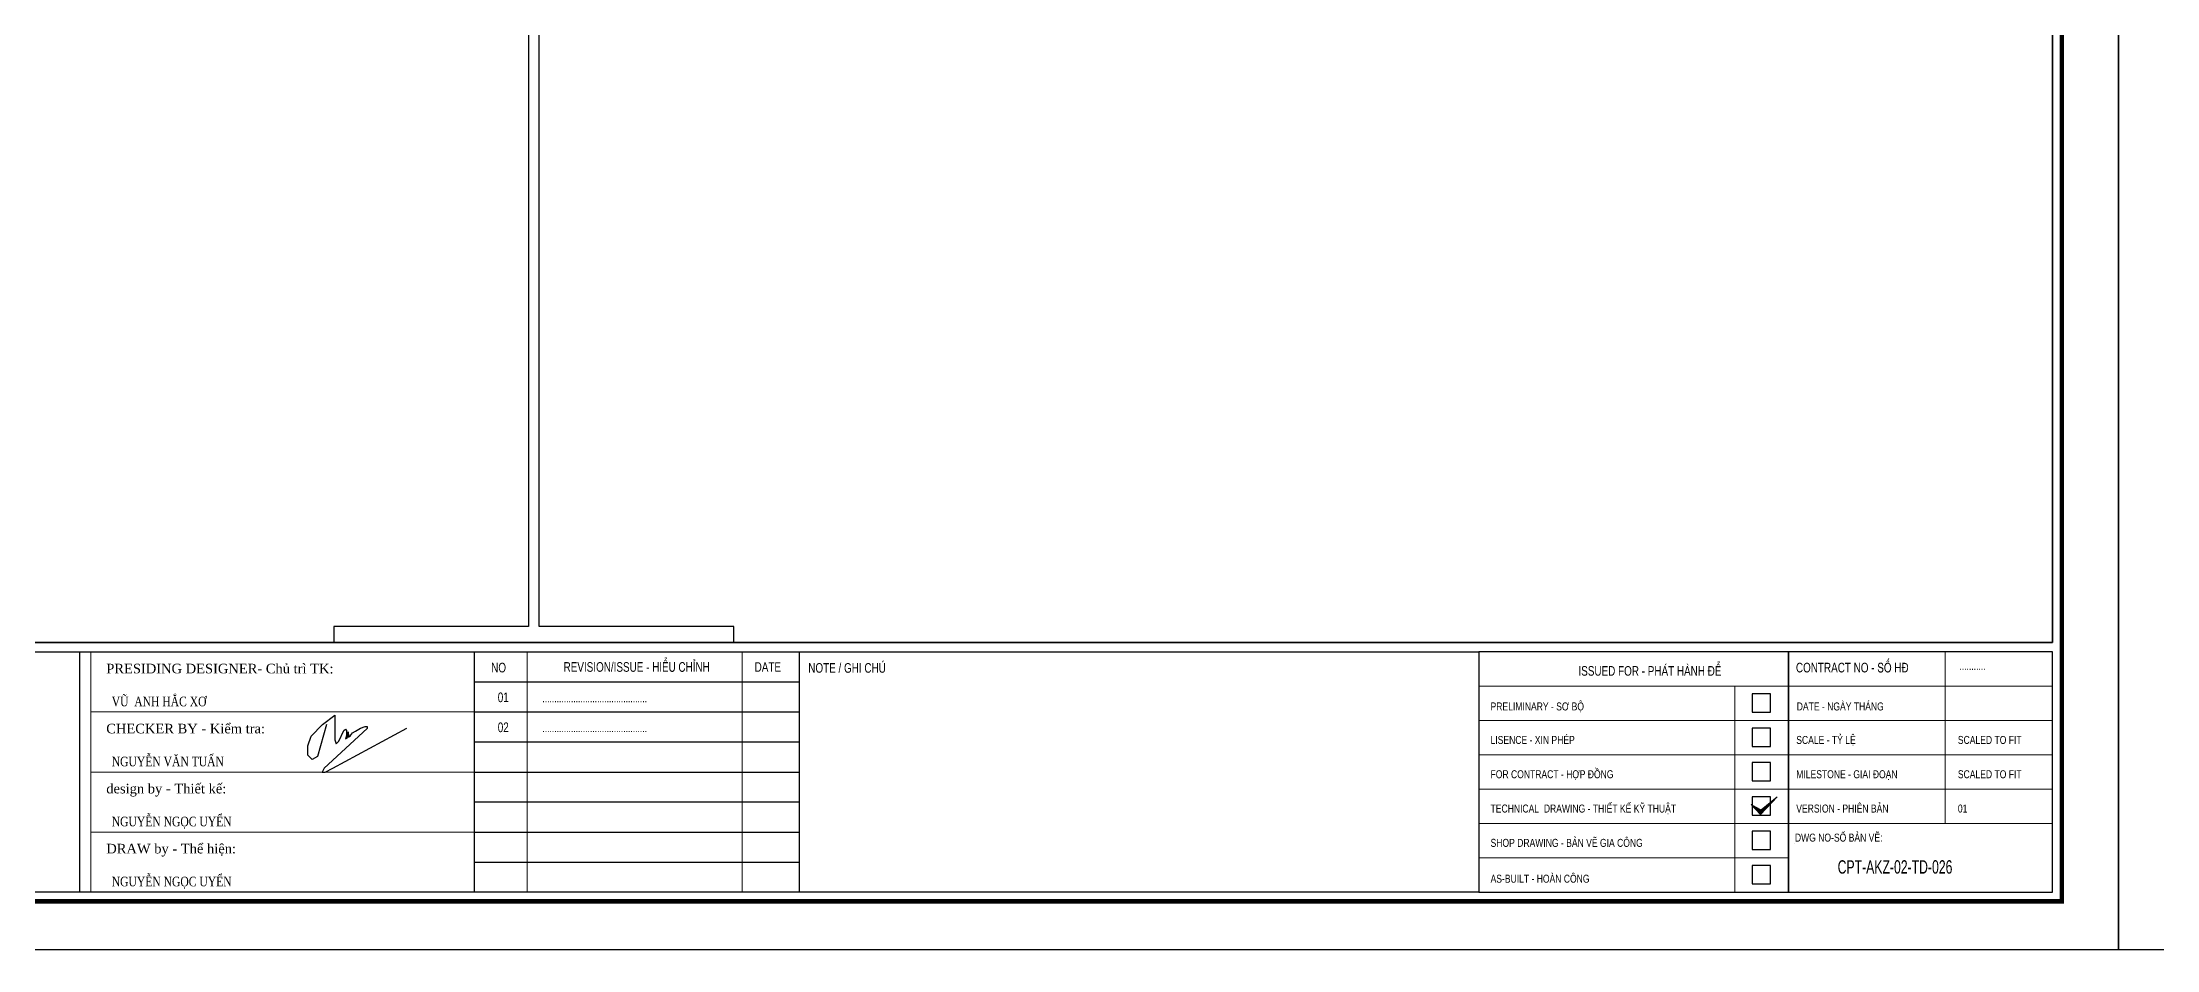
# Model space of a CAD drawing. Header units: inches. Extents: x 315041 to 662841, y -45540 to -35018.
# Drawn here: x 332784.3 to 333180.6, y -37110 to -36939.9 of the extents above; entities that cross this region are included whole.
import ezdxf
from ezdxf.enums import TextEntityAlignment as Align

# ---------------------------------------------------------------- set-up
doc = ezdxf.new("R2010")
doc.units = ezdxf.units.IN
doc.header["$MEASUREMENT"] = 0
for name, color, linetype in [('1', 1, 'Continuous'), ('2', 2, 'Continuous'), ('251', 251, 'Continuous'), ('7', 7, 'Continuous'), ('BAO KHUNG', 31, 'Continuous'), ('Fast RSQ_A2 Frame$0$Khung ten', 4, 'Continuous')]:
    doc.layers.add(name, color=color, linetype=linetype)
doc.layers.add('Cover text', color=7, linetype='Continuous', true_color=0x52370f)
for name, color, linetype, lineweight in [('DETAIL$0$S-Dim', 8, 'Continuous', 20), ('DETAIL$0$S-Hatch', 8, 'Continuous', 13), ('S-Hatch', 8, 'Continuous', 9)]:
    doc.layers.add(name, color=color, linetype=linetype, lineweight=lineweight)
doc.styles.add('ST3', font='times.ttf', dxfattribs={"width": 0.8})
doc.styles.get("Standard").update_dxf_attribs({"font": 'VHARIALN.TTF'})
doc.styles.add('style2', font='VHAVANI.TTF')
doc.styles.add('TIEU DE', font='VHARIALN.TTF', dxfattribs={"width": 0.8})

# ---------------------------------------------------------------- blocks, each defined once
blk = doc.blocks.new('DETAIL$0$MARK')
at = {"layer": 'DETAIL$0$S-Hatch', "linetype": 'Continuous'}
h = blk.add_hatch(dxfattribs=at)
h.set_pattern_fill('ANSI31', color=256, scale=50, style=0)
h.paths.add_polyline_path([(1667850, -1156933), (1667909, -1156997), (1668012, -1156885), (1667913, -1156967)])
at = {"layer": 'DETAIL$0$S-Dim', "linetype": 'Continuous'}
blk.add_lwpolyline([(1667850, -1156933), (1667909, -1156997), (1668012, -1156885), (1667913, -1156967), (1667850, -1156933)], dxfattribs=at)
blk = doc.blocks.new('A$C3be9bcc6')
at = {"layer": '1', "color": 5, "lineweight": 30}
blk.add_lwpolyline([(0.81, 8.89), (-0.84, 2.88), (-1.85, 2.33), (-2.68, 3.13), (-2.68, 4.9), (-2.07, 6.74), (0.04, 8.88), (2.4, 10.63), (2.4, 6), (2.65, 5.25), (3.15, 5.75), (4.09, 7.78), (4.36, 8), (4.55, 7.76), (4.55, 6.96), (4.38, 6.24), (4.73, 6.44), (4.87, 7.5), (4.91, 6.81), (4.96, 6.56), (5.3, 6.85), (5.71, 7.36), (6.26, 7.68), (7.16, 8.21), (8.05, 8.54), (8.45, 8.54), (8.45, 8.14), (0.41, 0.75), (0, 0), (0.54, 0), (2.01, 0.75), (15.87, 8.23)], dxfattribs=at)
blk = doc.blocks.new('A$C75D82031')
at = {"layer": '2', "color": 157, "linetype": 'Continuous'}
blk.add_lwpolyline([(0, 420), (594, 420), (594, 0), (0, 0)], close=True, dxfattribs=at)
at = {"layer": '251', "linetype": 'Continuous'}
for p, q in [((285.8, 50.19), (346.77, 50.19)), ((285.8, 44.56), (346.77, 44.56)), ((285.8, 38.94), (346.77, 38.94)), ((285.8, 33.31), (346.77, 33.31)), ((285.8, 27.69), (346.77, 27.69)), ((285.8, 22.06), (346.77, 22.06)), ((285.8, 16.44), (346.77, 16.44))]:
    blk.add_line(p, q, dxfattribs=at)
at = {"layer": '7', "color": 147, "linetype": 'Continuous'}
blk.add_lwpolyline([(12.33, 57.61), (581.67, 57.61), (581.67, 409.19), (12.33, 409.19)], close=True, dxfattribs=at)
at = {"layer": 'BAO KHUNG', "color": 7}
blk.add_line((346.77, 10.81), (346.77, 55.81), dxfattribs=at)
at = {"layer": 'BAO KHUNG', "color": 167, "linetype": 'Continuous', "const_width": 0.871}
blk.add_lwpolyline([(10.59, 9.07), (583.41, 9.07), (583.41, 410.93), (10.59, 410.93)], close=True, dxfattribs=at)
at = {"layer": 'BAO KHUNG', "color": 7}
for points in [[(144.95, 55.81), (285.8, 55.81), (285.8, 10.81), (144.95, 10.81)], [(211.89, 55.81), (474.14, 55.81), (474.14, 10.81), (211.89, 10.81)], [(474.14, 10.81), (532.16, 10.81), (532.16, 55.81), (474.14, 55.81)], [(532.16, 10.81), (581.67, 10.81), (581.67, 55.81), (532.16, 55.81)]]:
    blk.add_lwpolyline(points, close=True, dxfattribs=at)
at = {"layer": 'Fast RSQ_A2 Frame$0$Khung ten', "color": 7, "ltscale": 1000}
for points in [[(525.34, 44.51), (528.78, 44.51), (528.78, 47.96), (525.34, 47.96)], [(525.34, 38.09), (528.78, 38.09), (528.78, 41.53), (525.34, 41.53)], [(525.34, 31.66), (528.78, 31.66), (528.78, 35.1), (525.34, 35.1)], [(525.34, 25.23), (528.78, 25.23), (528.78, 28.67), (525.34, 28.67)], [(525.34, 18.8), (528.78, 18.8), (528.78, 22.24), (525.34, 22.24)], [(525.34, 12.37), (528.78, 12.37), (528.78, 15.81), (525.34, 15.81)]]:
    blk.add_lwpolyline(points, close=True, dxfattribs=at)
at = {"layer": 'S-Hatch'}
for p, q in [((213.95, 10.81), (213.95, 55.81)), ((295.73, 55.81), (295.73, 10.81)), ((336.07, 55.81), (336.07, 10.81)), ((561.54, 55.81), (561.54, 23.67)), ((474.14, 49.38), (532.16, 49.38)), ((522.13, 10.81), (522.13, 49.38)), ((532.16, 49.38), (581.67, 49.38)), ((285.8, 44.56), (213.95, 44.56)), ((474.14, 42.95), (532.16, 42.95)), ((532.16, 42.95), (581.67, 42.95)), ((474.14, 36.52), (532.16, 36.52)), ((532.16, 36.52), (581.67, 36.52)), ((285.8, 33.31), (213.95, 33.31)), ((474.14, 30.1), (532.16, 30.1)), ((532.16, 30.1), (581.67, 30.1)), ((285.8, 22.06), (213.95, 22.06)), ((474.14, 23.67), (532.16, 23.67)), ((532.16, 23.67), (581.67, 23.67)), ((474.14, 17.24), (532.16, 17.24))]:
    blk.add_line(p, q, dxfattribs=at)
blk.add_blockref('A$C3be9bcc6', (257.32, 33.31))
at = {"layer": 'DETAIL$0$S-Dim', "linetype": 'Continuous', "xscale": 0.02999999996973202, "yscale": 0.02999999996973202, "zscale": 0.02999999996973202}
blk.add_blockref('DETAIL$0$MARK', (-49510.32, 34735.23), dxfattribs=at)
at = {"layer": 'BAO KHUNG', "color": 7, "linetype": 'Continuous', "style": 'ST3'}
for s, p in [('PRESIDING DESIGNER- Chủ trì TK:', (216.86, 51.8)), ('CHECKER BY - Kiểm tra:', (216.86, 40.55)), ('design by - Thiết kế:', (216.86, 29.3)), ('DRAW by - Thể hiện:', (216.86, 18.05))]:
    blk.add_text(s, height=1.8, dxfattribs=at).set_placement(p)
at = {"layer": 'BAO KHUNG', "color": 7, "linetype": 'Continuous', "width": 0.9}
for s, p in [('NO', (290.4, 52.88)), ('REVISION/ISSUE - HIÓU CHØNH', (316.27, 53)), ('DATE', (340.86, 52.99)), ('01', (291.27, 47.31)), ('02', (291.27, 41.69))]:
    blk.add_text(s, height=1.8, dxfattribs=at).set_placement(p, align=Align.MIDDLE_CENTER)
for s, p in [('NOTE / GHI CHÚ', (348.44, 51.92)), ('CONTRACT NO - Sè H§', (533.57, 51.98))]:
    blk.add_text(s, height=1.8, dxfattribs=at).set_placement(p)
blk.add_text('ISSUED FOR - PHÁT HÀNH ĐỂ ', height=1.8, dxfattribs=at).set_placement((506.46, 51.36), align=Align.CENTER)
at = {"layer": 'BAO KHUNG', "color": 109, "linetype": 'Continuous', "style": 'style2', "width": 0.8}
blk.add_text('...........', height=1.5, dxfattribs=at).set_placement((564.21, 52.44))
at = {"layer": 'Cover text', "linetype": 'Continuous', "width": 0.8}
for s, height, style, p in [('VŨ  ANH HẮC XƠ', 1.8, 'ST3', (217.88, 45.63)), ('............................................', 1.5, 'style2', (298.6, 46.4)), ('PRELIMINARY - S¥ Bé', 1.5, 'style2', (476.33, 44.85)), ('date - NGµY TH¸NG', 1.5, 'style2', (533.72, 44.85)), ('............................................', 1.5, 'style2', (298.6, 40.78)), ('LISENCE - XIN PHÐP', 1.5, 'style2', (476.33, 38.57)), ('scale - tû lÖ', 1.5, 'style2', (533.63, 38.57)), ('scaled to fit', 1.5, 'style2', (563.92, 38.57)), ('NGUYỄN VĂN TUẤN', 1.8, 'ST3', (217.88, 34.38)), ('FOR CONTRACT - HîP §åNG', 1.5, 'style2', (476.33, 32.14)), ('MILESTONE - GIAI §O¹N', 1.5, 'style2', (533.63, 32.14)), ('scaled to fit', 1.5, 'style2', (563.92, 32.14)), ('NGUYỄN NGỌC UYỂN', 1.8, 'ST3', (217.88, 23.13)), ('TECHNICAL  DRAWING - THIÕT KÕ Kü THUËT', 1.5, 'style2', (476.33, 25.71)), ('VERSION - PHI£N B¶N', 1.5, 'style2', (533.63, 25.71)), ('01', 1.5, 'style2', (563.92, 25.71)), ('SHOP DRAWING - B¶N VÏ GIA C¤NG', 1.5, 'style2', (476.33, 19.28)), ('%%u%%udwg no-sè b¶n vÏ:', 1.5, 'style2', (533.38, 20.26)), ('NGUYỄN NGỌC UYỂN', 1.8, 'ST3', (217.88, 11.88)), ('AS-BUILT - HOµN C¤NG', 1.5, 'style2', (476.33, 12.56))]:
    blk.add_text(s, height=height, dxfattribs=dict(at, style=style)).set_placement(p)

msp = doc.modelspace()

# ---------------------------------------------------------------- linework, layer by layer
at = {"color": 8}
msp.add_lwpolyline([(332591.7734, -36700.8371), (333161.1113, -36700.8371), (333161.1113, -37052.4169), (332591.7734, -37052.4169)], close=True, dxfattribs=at)
at = {"layer": '2'}
msp.add_lwpolyline([(332877.44, -36956.361), (332877.44, -36931.4188), (332913.94, -36931.4188), (332913.94, -36928.4188), (332838.94, -36928.4188), (332838.94, -36931.4188), (332875.44, -36931.4188), (332875.44, -36956.361), (332875.44, -37049.4169), (332838.94, -37049.4169), (332838.94, -37052.4169), (332913.94, -37052.4169), (332913.94, -37049.4169), (332877.44, -37049.4169)], close=True, dxfattribs=at)

# ---------------------------------------------------------------- block references
at = {"color": 1}
for p in [(332579.4423, -37110.027), (333173.4423, -37110.027)]:
    msp.add_blockref('A$C75D82031', p, dxfattribs=at)

# ---------------------------------------------------------------- texts
at = {"color": 3, "ltscale": 0.5, "style": 'TIEU DE', "width": 0.8}
msp.add_attdef('CPT-AKZ-02-TD-026', text='KC-01', height=2.5, dxfattribs=at).set_placement((333131.5855, -37094.512), align=Align.MIDDLE_CENTER)

doc.saveas('drawing.dxf')
